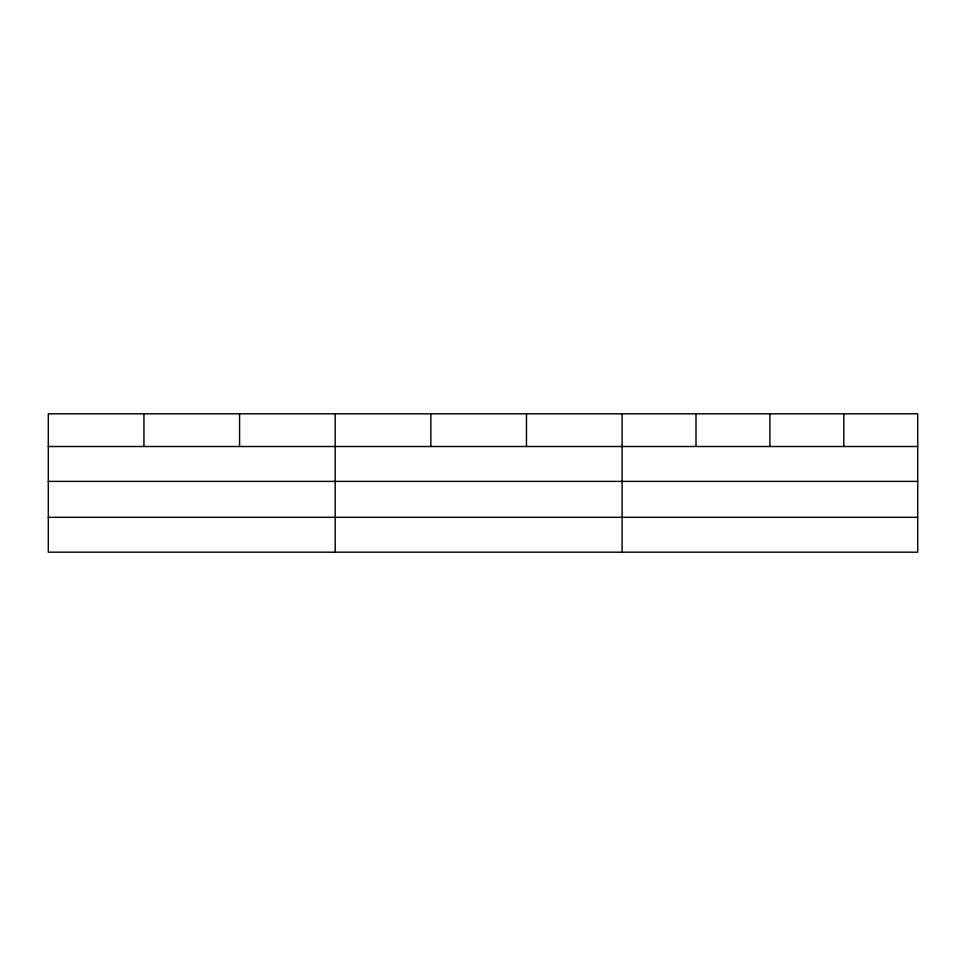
<?xml version="1.0" encoding="UTF-8"?>
<svg xmlns="http://www.w3.org/2000/svg" width="966" height="966" viewBox="0 0 966 966"><rect width="100%" height="100%" fill="white"/><g stroke="black" fill="none" stroke-linecap="round" stroke-linejoin="round"><path stroke-width="1.45" d="M917.7 481.382L917.7 413.81L48.3 413.81L48.3 552.19L917.7 552.19L917.7 481.382L48.3 481.382M48.3 446.509L917.7 446.509M48.3 517.317L917.7 517.317M843.801 413.81L843.801 446.509M769.902 413.81L769.902 446.509M696.003 413.81L696.003 446.509M622.104 413.81L622.104 552.19M526.47 413.81L526.47 446.509M430.836 413.81L430.836 446.509M335.202 413.81L335.202 552.19M239.568 413.81L239.568 446.509M143.934 413.81L143.934 446.509"/></g></svg>
